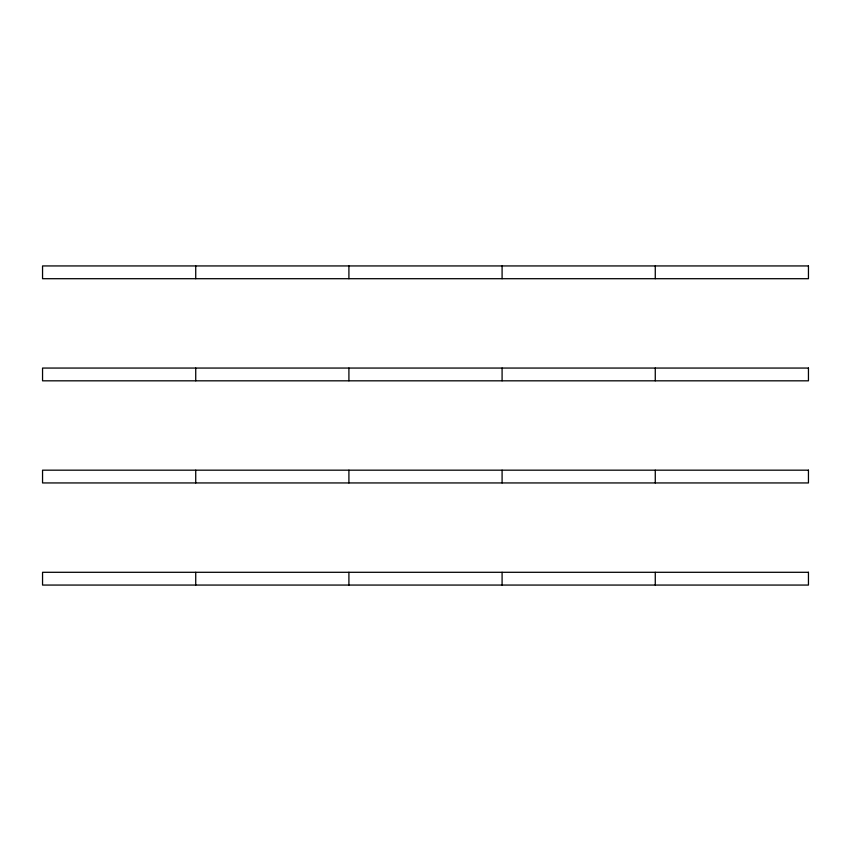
<?xml version="1.0" encoding="UTF-8"?>
<svg xmlns="http://www.w3.org/2000/svg" width="851" height="851" viewBox="0 0 851 851"><rect width="100%" height="100%" fill="white"/><g stroke="black" fill="none" stroke-linecap="round" stroke-linejoin="round"><path stroke-width="1.28" d="M655.27 265.938L655.27 278.702M655.27 368.058L655.27 380.822M655.27 470.178L655.27 482.942M655.27 572.298L655.27 585.062M502.09 265.938L502.09 278.702M502.09 368.058L502.09 380.822M502.09 470.178L502.09 482.942M502.09 572.298L502.09 585.062M348.91 265.938L348.91 278.702M348.91 368.058L348.91 380.822M348.91 470.178L348.91 482.942M348.91 572.298L348.91 585.062M195.73 265.938L195.73 278.702M195.73 368.058L195.73 380.822M195.73 470.178L195.73 482.942M195.73 572.298L195.73 585.062M808.45 265.938L42.55 265.938L42.55 278.702L808.45 278.702L808.45 265.938M808.45 368.058L42.55 368.058L42.55 380.822L808.45 380.822L808.45 368.058M808.45 470.178L42.55 470.178L42.55 482.942L808.45 482.942L808.45 470.178M808.45 572.298L42.55 572.298L42.55 585.062L808.45 585.062L808.45 572.298"/></g></svg>
